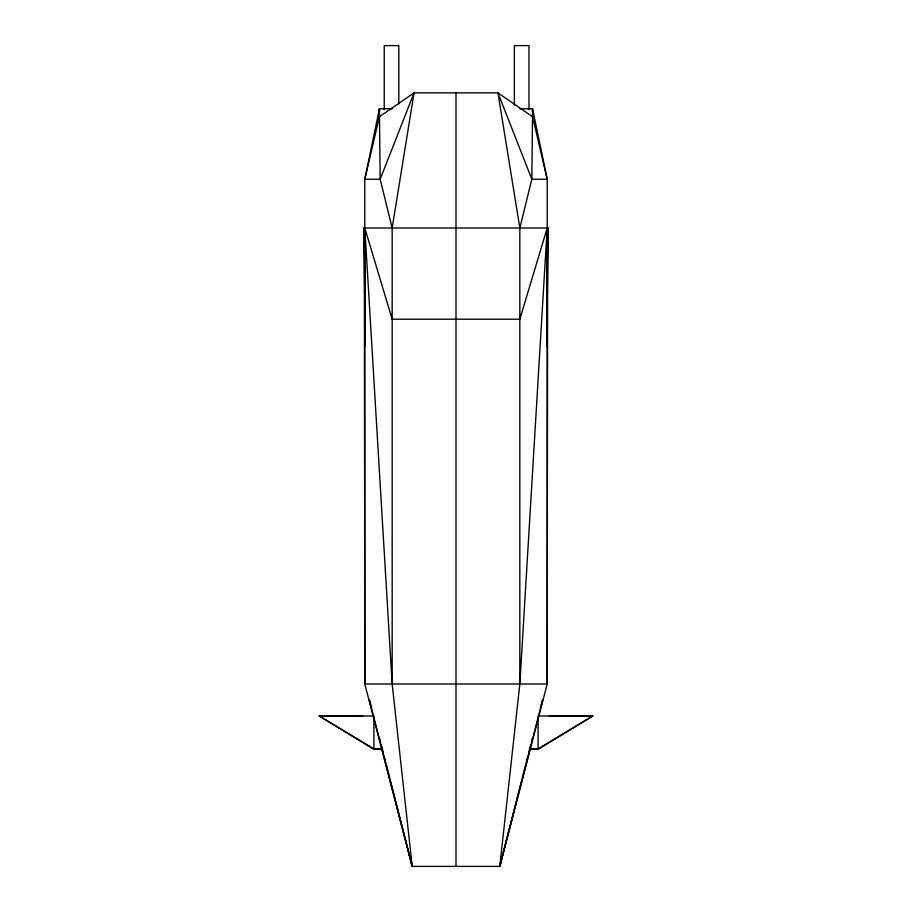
<?xml version="1.0" encoding="UTF-8"?>
<svg xmlns="http://www.w3.org/2000/svg" width="912" height="912" viewBox="0 0 912 912"><rect width="100%" height="100%" fill="white"/><g stroke="black" fill="none" stroke-linecap="round" stroke-linejoin="round"><path stroke-width="1.37" d="M546.755 255.041L547.656 228L547.2 684L499.776 866.4L412.224 866.4L364.8 684L364.344 228L365.245 255.041M546.744 313.295L547.656 228M546.744 345.99L548.112 228L363.888 228L365.256 345.99M546.733 294.861L547.325 266.407M547.645 250.766L548.112 228M540.36 707.974L542.64 699.983L499.776 866.4L519.84 684L547.2 228L519.84 319.2L392.16 319.2L364.8 228L392.16 684L412.224 866.4L369.36 699.983L371.64 707.974M532.414 111.617L532.608 108.802L519.84 108.802M392.16 684L392.16 228L414.048 92.887L497.952 92.887L532.608 116.736L547.2 179.231L547.2 684L364.8 684L364.8 179.231L379.392 108.802L392.16 108.802M501.589 856.63L499.776 866.4L521.561 780.832M519.84 228L531.833 179.231L532.608 108.802L547.2 179.231L531.833 179.231L497.952 92.887L519.84 228L519.84 684M522.268 778.073L526.133 762.888M526.84 760.129L527.888 755.98M528.595 753.221L530.704 744.944M531.4 742.186L532.46 738.047M529.587 749.39L538.08 749.39L592.8 715.954L538.08 715.954M549.309 716.376L592.8 715.954L538.08 748.866L529.587 748.866M373.92 715.954L319.2 715.954L373.92 749.39L382.413 749.39M382.413 748.866L373.92 748.866L319.2 715.954L362.691 716.376M379.54 738.047L380.6 742.186M381.296 744.944L383.405 753.221M384.112 755.98L385.16 760.129M385.867 762.888L389.732 778.073M390.439 780.832L412.224 866.4L410.411 856.63M392.16 228L380.167 179.231L379.392 108.802L379.586 111.617M363.888 228L364.355 250.766M364.675 266.407L365.267 294.861M364.344 228L365.256 313.295M538.08 717.334L538.08 749.39M528.96 109.634L528.96 45.6L514.368 45.6L514.368 105.37M456 92.887L456 866.4M398.829 103.945L398.829 45.6L384.237 45.6L384.237 109.634M373.92 717.334L373.92 749.39M379.392 116.736L364.8 179.231L380.167 179.231L414.048 92.887L379.392 116.736"/></g></svg>
